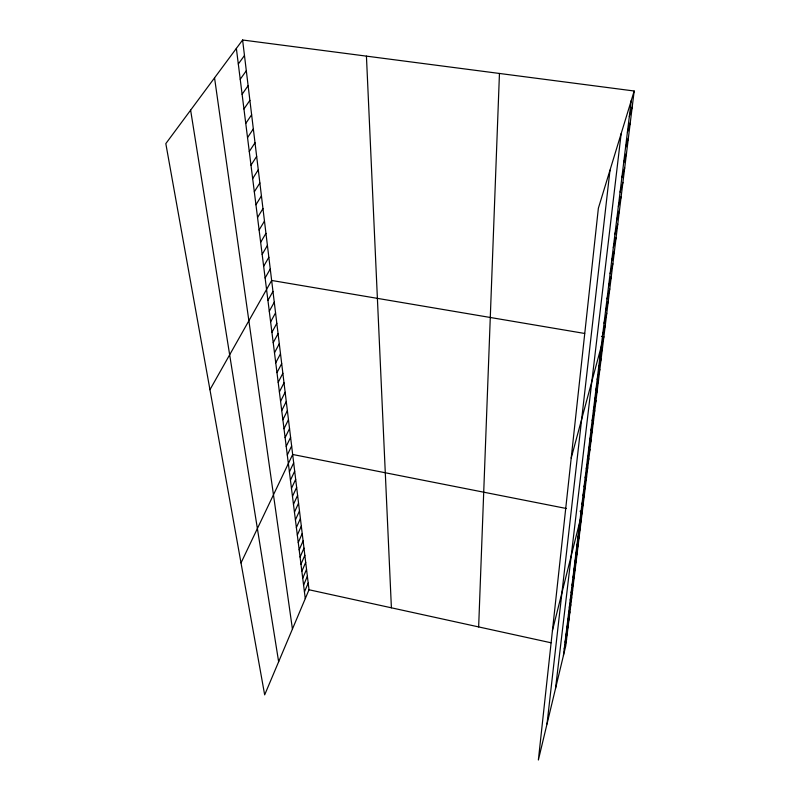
<?xml version="1.0" encoding="UTF-8"?>
<svg xmlns="http://www.w3.org/2000/svg" width="800" height="800" viewBox="0 0 800 800"><rect width="100%" height="100%" fill="white"/><g stroke="black" fill="none" stroke-linecap="round" stroke-linejoin="round"><path stroke-width="1.2" d="M478.65 626.92L499.45 73.46M547.01 724.01L609.99 170.17M555.52 688.53L621.16 133.63M563.43 655.55L631.29 100.48M634.18 91.01L565.73 645.99L538.37 760L598.37 208.22L634.18 91.01L242.6 40L165.82 143.61L264.67 694.86L309.01 589.76L242.6 40M564.24 648.93L566.54 639.35M567.59 621.56L569.93 611.9M566.73 628.54L569.07 618.9M565.89 635.43L568.21 625.81M565.06 642.22L567.37 632.62M570.22 600.06L572.59 590.34M569.33 607.32L571.69 597.63M568.45 614.49L570.8 604.81M572.95 577.65L575.36 567.88M572.03 585.22L574.42 575.47M571.12 592.69L573.5 582.96M574.85 562.18L577.27 552.38M573.89 569.97L576.31 560.18M577.78 538.14L580.24 528.29M576.79 546.27L579.24 536.43M575.81 554.28L578.25 544.46M552.45 630.53L582.3 511.65L580.02 511.2M578.79 529.89L581.26 520.03M581.91 504.42L584.41 494.51M580.85 513.03L583.34 503.14M584.06 486.79L586.59 476.86M582.98 495.67L585.49 485.75M586.28 468.62L588.83 458.67M585.16 477.77L587.7 467.84M588.57 449.88L591.14 439.92M587.42 459.32L589.98 449.37M590.94 430.55L593.53 420.58M589.75 440.29L592.33 430.32M593.38 410.6L595.99 400.62M592.15 420.65L594.75 410.68M594.63 400.38L597.25 390.4M597.19 379.43L599.83 369.45M595.89 389.99L598.53 380.01M598.5 368.7L601.16 358.72M571.2 458.09L603.87 336.72L601.47 336.31M599.83 357.78L602.5 347.81M602.61 335.05L605.31 325.09M604.06 323.21L606.77 313.26M605.53 311.16L608.25 301.22M607.03 298.89L609.76 288.96M608.56 286.4L611.3 276.48M610.11 273.67L612.87 263.78M611.7 260.71L614.46 250.84M613.31 247.51L616.09 237.66M614.96 234.06L617.75 224.23M616.63 220.35L619.43 210.55M618.34 206.38L621.15 196.61M620.08 192.13L622.91 182.4M621.86 177.61L624.69 167.91M623.67 162.8L626.52 153.13M625.51 147.68L628.37 138.07M627.4 132.27L630.27 122.7M629.32 116.54L632.2 107.02M304.44 591.89L308.2 583.04M303.59 585.1L307.38 576.24M302.73 578.23L306.54 569.35M301.86 571.26L305.7 562.37M300.97 564.21L304.85 555.3M300.08 557.06L303.98 548.14M299.17 549.83L303.11 540.89M298.25 542.5L302.22 533.55M297.32 535.07L301.32 526.11M296.38 527.54L300.41 518.57M295.42 519.91L299.49 510.93M294.46 512.18L298.55 503.19M293.47 504.35L297.6 495.35M292.48 496.41L296.64 487.39M291.47 488.35L295.67 479.33M290.45 480.19L294.68 471.16M289.41 471.92L293.68 462.88M241.01 562.93L292.67 454.48L566.41 508.51M287.29 455.02L291.64 445.97M286.21 446.38L290.6 437.33M285.12 437.63L289.54 428.57M284 428.75L288.46 419.69M282.87 419.74L287.37 410.67M281.73 410.6L286.27 401.53M280.57 401.32L285.15 392.25M279.39 391.91L284.01 382.84M278.19 382.35L282.86 373.28M276.98 372.66L281.69 363.59M275.74 362.81L280.5 353.74M274.49 352.81L279.29 343.75M273.22 342.66L278.06 333.61M271.93 332.36L276.82 323.3M270.62 321.89L275.56 312.84M269.28 311.25L274.27 302.22M267.93 300.45L272.97 291.42M209.95 389.71L271.64 280.46L584.66 333.46M265.11 277.97L270.26 268.97M263.65 266.29L268.85 257.3M262.16 254.4L267.41 245.43M260.65 242.31L265.95 233.36M259.11 230.01L264.47 221.08M257.54 217.5L262.96 208.6M255.94 204.77L261.43 195.89M254.32 191.81L259.87 182.96M252.67 178.63L258.28 169.8M250.99 165.2L256.66 156.41M249.27 151.53L255.01 142.78M247.53 137.61L253.34 128.9M245.75 123.44L251.63 114.76M243.94 108.99L249.89 100.36M242.1 94.28L248.12 85.69M240.22 79.28L246.31 70.75M238.31 64L244.47 55.52M309.01 589.76L551.05 642.78M190.62 110.14L278.64 661.75M214.55 77.85L292.43 629.05M236.36 48.42L305.28 598.6M366.43 56.13L391.4 607.81"/></g></svg>
